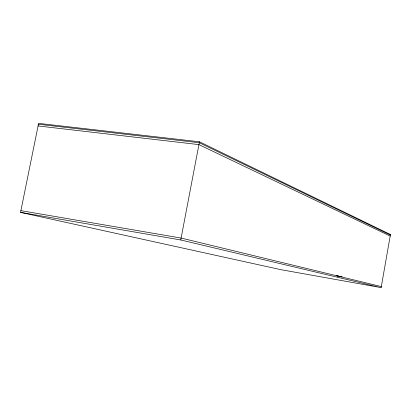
<?xml version="1.0" encoding="UTF-8"?>
<svg xmlns="http://www.w3.org/2000/svg" width="411" height="411" viewBox="0 0 411 411"><rect width="100%" height="100%" fill="white"/><g stroke="black" fill="none" stroke-linecap="round" stroke-linejoin="round"><path stroke-width="0.62" d="M381.141 287.623L390.45 234.527L199.463 141.785L38.593 123.377L20.55 212.379L280.872 269.673L381.141 287.623L180.748 239.973L20.55 212.379M180.748 239.973L199.463 141.785M38.423 124.23L199.284 142.725L390.363 235.035M38.074 125.951L198.924 144.621L390.178 236.063M389.186 234.337L390.45 234.527M339.548 276.5L342.152 276.834L336.63 275.781M20.904 210.638L181.112 238.051L381.321 286.585M336.84 275.832L341.572 276.66"/></g></svg>
